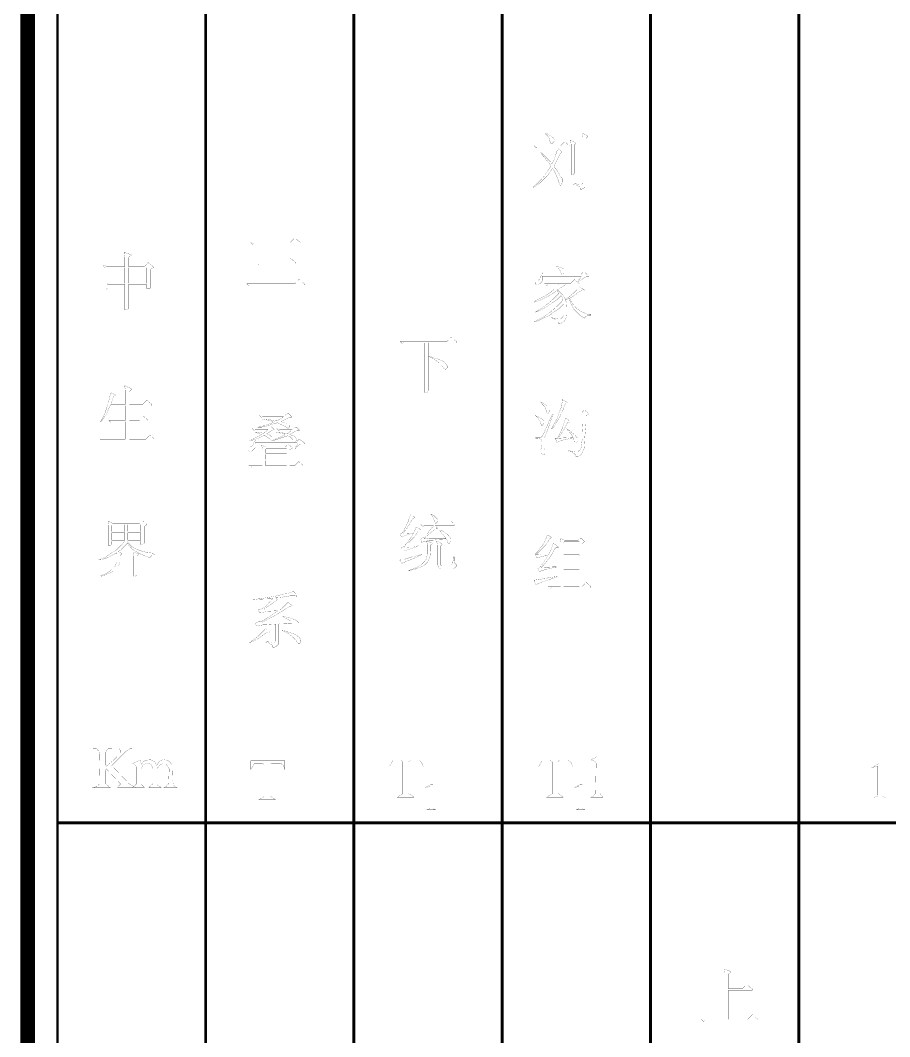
# Model space of a CAD drawing. Extents: x 94 to 452, y -72 to 1042.
# Drawn here: x 93.7 to 152.4, y 834.1 to 902.6 of the extents above; entities that cross this region are included whole.
import ezdxf

# ---------------------------------------------------------------- set-up
doc = ezdxf.new("R2010")
doc.units = 0
doc.header["$MEASUREMENT"] = 0
doc.layers.add('TREE_LAYER', color=7, linetype='Continuous')

msp = doc.modelspace()

# ---------------------------------------------------------------- linework, layer by layer
at = {"layer": 'TREE_LAYER'}
for points, const_width, elevation in [([(94.22612, 93.001716), (94.22612, 848.485862), (94.22612, 908.832322), (94.22612, 995.005583), (94.22612, 1005.005583), (94.22612, 1017.005583), (126.22612, 1017.005583), (146.22612, 1017.005583), (186.22612, 1017.005583), (191.22612, 1017.005583), (206.22612, 1017.005583), (211.22612, 1017.005583), (221.22612, 1017.005583), (399.22612, 1017.005583), (409.22612, 1017.005583), (451.22612, 1017.005583), (451.22612, 995.005583), (451.22612, 11.113007)], 1, 2891.008799), ([(96.22612, 908.832322), (96.22612, 848.485862), (96.22612, 848.485862), (96.22612, 93.001716)], 0.15, 2875.008799), ([(106.22612, 908.832322), (106.22612, 848.485862)], 0.2, 60.34646), ([(116.22612, 908.832322), (116.22612, 848.485862)], 0.2, 60.34646), ([(126.22612, 908.832322), (126.22612, 848.485862)], 0.2, 60.34646), ([(136.22612, 908.832322), (136.22612, 848.485862)], 0.2, 60.34646), ([(146.22612, 908.832322), (146.22612, 848.485862)], 0.2, 60.34646), ([(146.22612, 908.832322), (146.22612, 848.485862)], 0.2, 60.34646), ([(129.214292, 894.976931), (129.120174, 894.976931), (129.292724, 894.804382), (129.418214, 894.60046), (129.449586, 894.427911), (129.496645, 894.302421), (129.543704, 894.271048), (129.575076, 894.271048), (129.669194, 894.365166), (129.747625, 894.47497), (129.747625, 894.569087), (129.653508, 894.694578), (129.496645, 894.804382), (129.214292, 894.976931), (129.214292, 894.976931)], 0.01, 119), ([(130.845665, 894.522029), (130.829978, 894.522029), (130.829978, 894.490656), (130.877037, 894.239676), (130.877037, 892.169087), (130.955469, 892.169087), (131.0339, 892.216146), (131.080959, 892.263205), (131.080959, 894.176931), (131.206449, 894.302421), (131.206449, 894.34948), (131.002527, 894.427911), (130.845665, 894.522029), (130.845665, 894.522029)], 0.01, 119), ([(131.629978, 894.976931), (131.629978, 894.976931), (131.629978, 894.945558), (131.677037, 894.694578), (131.677037, 891.635754), (131.58292, 891.541636), (131.410371, 891.541636), (131.190763, 891.573009), (130.955469, 891.588695), (130.955469, 891.541636), (131.206449, 891.510264), (131.426057, 891.384774), (131.504488, 891.290656), (131.504488, 891.212225), (131.598606, 891.212225), (131.70841, 891.259284), (131.880959, 891.416146), (131.880959, 894.647519), (132.006449, 894.773009), (132.006449, 894.804382), (131.802527, 894.898499), (131.629978, 894.976931), (131.629978, 894.976931)], 0.01, 119), ([(129.967233, 893.973009), (129.951547, 893.973009), (129.951547, 893.878891), (129.700567, 893.141636), (129.590763, 892.922029), (129.465273, 893.078891), (128.900567, 893.643597), (128.822135, 893.67497), (128.994684, 893.439676), (129.104488, 893.314185), (129.402527, 892.937715), (129.512331, 892.780852), (129.449586, 892.671048), (129.120174, 892.169087), (128.947625, 891.965166), (128.445665, 891.447519), (128.320174, 891.384774), (128.320174, 891.337715), (128.524096, 891.463205), (128.822135, 891.667127), (129.261351, 892.106342), (129.622135, 892.608303), (129.747625, 892.435754), (129.763312, 892.388695), (129.998606, 891.839676), (130.124096, 891.478891), (130.124096, 891.463205), (130.171155, 891.463205), (130.296645, 891.714185), (130.296645, 891.918107), (130.155469, 892.090656), (129.998606, 892.373009), (129.716253, 892.74948), (130.171155, 893.67497), (130.171155, 893.690656), (130.296645, 893.722029), (129.967233, 893.973009), (129.967233, 893.973009)], 0.01, 119), ([(130.469194, 894.396538), (130.422135, 894.396538), (130.171155, 894.145558), (128.367233, 894.145558), (128.492724, 894.020068), (128.539782, 894.020068), (128.571155, 894.05144), (130.751547, 894.05144), (130.751547, 894.145558), (130.469194, 894.396538), (130.469194, 894.396538)], 0.01, 119), ([(112.26625, 887.916267), (112.234877, 887.916267), (111.936838, 887.633914), (109.254485, 887.633914), (109.379975, 887.508423), (109.427034, 887.508423), (109.474093, 887.539796), (112.611348, 887.539796), (112.611348, 887.633914), (112.438799, 887.759404), (112.26625, 887.916267), (112.26625, 887.916267)], 0.01, 118), ([(100.743364, 886.966408), (100.727678, 886.966408), (100.727678, 886.887977), (100.774737, 886.636997), (100.774737, 886.009546), (100.774737, 885.993859), (99.551207, 885.993859), (99.362972, 886.087977), (99.347286, 886.087977), (99.347286, 886.072291), (99.394345, 885.884055), (99.394345, 884.456604), (99.488462, 884.456604), (99.551207, 884.487977), (99.598266, 884.535036), (99.598266, 884.786016), (99.613953, 884.786016), (100.774737, 884.786016), (100.774737, 884.786016), (100.774737, 883.076212), (100.821796, 883.076212), (100.962972, 883.123271), (101.025717, 883.154644), (101.025717, 884.786016), (101.025717, 884.786016), (102.23356, 884.786016), (102.23356, 884.786016), (102.23356, 884.535036), (102.484541, 884.535036), (102.484541, 885.789938), (102.688462, 885.915428), (102.704149, 885.915428), (102.704149, 885.962487), (102.547286, 886.103663), (102.374737, 886.24484), (102.327678, 886.24484), (102.10807, 885.993859), (101.025717, 885.993859), (101.025717, 886.009546), (101.025717, 886.62131), (101.18258, 886.746801), (101.198266, 886.746801), (101.198266, 886.793859), (100.947286, 886.872291), (100.9316, 886.872291), (100.743364, 886.966408), (100.743364, 886.966408)], 0.01, 117), ([(111.983897, 886.535874), (111.936838, 886.535874), (111.685857, 886.284894), (109.630955, 886.284894), (109.756446, 886.159404), (109.803504, 886.159404), (109.850563, 886.206463), (112.26625, 886.206463), (112.26625, 886.284894), (111.983897, 886.535874), (111.983897, 886.535874)], 0.01, 118), ([(99.645325, 885.915428), (99.645325, 885.915428), (100.774737, 885.915428), (100.774737, 885.915428), (100.774737, 884.880134), (100.774737, 884.864448), (99.613953, 884.864448), (99.598266, 884.880134), (99.598266, 885.868369), (99.645325, 885.915428), (99.645325, 885.915428)], 0.01, 117), ([(101.025717, 885.915428), (101.025717, 885.915428), (102.23356, 885.915428), (102.23356, 885.915428), (102.23356, 884.880134), (102.23356, 884.864448), (101.025717, 884.864448), (101.025717, 884.880134), (101.025717, 885.915428), (101.025717, 885.915428)], 0.01, 117), ([(131.755469, 885.647519), (131.70841, 885.647519), (131.551547, 885.47497), (131.535861, 885.427911), (128.931939, 885.427911), (128.931939, 885.459284), (128.916253, 885.60046), (128.869194, 885.60046), (128.869194, 885.427911), (128.790763, 885.176931), (128.618214, 885.05144), (128.492724, 884.92595), (128.492724, 884.80046), (128.539782, 884.769087), (128.618214, 884.769087), (128.728018, 884.80046), (128.88488, 884.941636), (128.947625, 885.05144), (128.947625, 885.302421), (128.947625, 885.333793), (128.947625, 885.34948), (131.535861, 885.34948), (131.551547, 885.302421), (131.378998, 885.067127), (131.331939, 884.973009), (131.331939, 884.973009), (131.378998, 884.973009), (131.551547, 885.098499), (131.880959, 885.302421), (132.08488, 885.302421), (132.08488, 885.34948), (131.755469, 885.647519), (131.755469, 885.647519)], 0.01, 119), ([(129.888802, 886.023989), (129.873116, 886.023989), (130.014292, 885.882813), (130.171155, 885.678891), (130.202527, 885.522029), (130.249586, 885.47497), (130.328018, 885.47497), (130.422135, 885.60046), (130.422135, 885.773009), (130.280959, 885.898499), (130.045665, 885.976931), (129.98292, 885.992617), (129.888802, 886.023989), (129.888802, 886.023989)], 0.01, 119), ([(112.564289, 885.12411), (112.51723, 885.12411), (112.234877, 884.826071), (109.003504, 884.826071), (109.128995, 884.70058), (109.176053, 884.70058), (109.223112, 884.747639), (112.893701, 884.747639), (112.893701, 884.826071), (112.736838, 884.951561), (112.564289, 885.12411), (112.564289, 885.12411)], 0.01, 118), ([(131.128018, 885.098499), (131.080959, 885.098499), (130.829978, 884.847519), (129.073116, 884.847519), (129.198606, 884.722029), (129.245665, 884.722029), (129.292724, 884.769087), (130.029978, 884.769087), (130.029978, 884.753401), (129.763312, 884.486734), (129.480959, 884.25144), (129.120174, 884.016146), (128.367233, 883.639676), (128.367233, 883.592617), (128.75939, 883.718107), (129.324096, 884.00046), (129.700567, 884.220068), (129.920174, 884.392617), (129.998606, 884.25144), (130.045665, 884.173009), (129.68488, 883.812225), (129.324096, 883.498499), (128.445665, 882.918107), (128.712331, 883.012225), (129.026057, 883.169087), (129.904488, 883.74948), (130.202527, 884.047519), (130.218214, 884.016146), (130.328018, 883.765166), (130.249586, 883.639676), (129.920174, 883.310264), (129.480959, 882.918107), (128.994684, 882.588695), (128.367233, 882.259284), (128.586841, 882.306342), (129.496645, 882.745558), (129.590763, 882.839676), (130.077037, 883.169087), (130.375076, 883.467127), (130.375076, 883.45144), (130.375076, 882.714185), (130.296645, 882.588695), (130.171155, 882.463205), (129.98292, 882.463205), (129.841743, 882.494578), (129.763312, 882.510264), (129.55939, 882.541636), (129.543704, 882.541636), (129.543704, 882.510264), (129.747625, 882.463205), (129.873116, 882.384774), (129.998606, 882.259284), (130.045665, 882.133793), (130.124096, 882.133793), (130.406449, 882.290656), (130.547625, 882.573009), (130.563312, 882.682813), (130.578998, 882.776931), (130.578998, 883.169087), (130.547625, 883.592617), (130.500567, 883.733793), (130.735861, 883.843597), (130.751547, 883.827911), (130.829978, 883.561244), (131.049586, 883.137715), (131.520174, 882.667127), (131.755469, 882.510264), (131.880959, 882.635754), (132.053508, 882.714185), (132.210371, 882.714185), (132.210371, 882.761244), (132.08488, 882.761244), (132.053508, 882.761244), (131.70841, 882.886734), (131.457429, 883.012225), (131.206449, 883.216146), (130.971155, 883.482813), (130.78292, 883.859284), (130.798606, 883.87497), (130.861351, 883.890656), (131.15939, 884.094578), (131.426057, 884.298499), (131.629978, 884.392617), (131.755469, 884.392617), (131.755469, 884.423989), (131.70841, 884.423989), (131.551547, 884.596538), (131.426057, 884.643597), (131.426057, 884.596538), (130.986841, 884.157323), (130.704488, 883.922029), (130.578998, 883.843597), (130.48488, 883.765166), (130.48488, 883.780852), (130.453508, 883.859284), (130.343704, 884.047519), (129.951547, 884.423989), (130.218214, 884.596538), (130.500567, 884.769087), (131.426057, 884.769087), (131.426057, 884.847519), (131.128018, 885.098499), (131.128018, 885.098499)], 0.01, 119), ([(122.818063, 881.235569), (122.771005, 881.235569), (122.488652, 880.93753), (119.351397, 880.93753), (119.476887, 880.812039), (119.50826, 880.812039), (119.555318, 880.859098), (120.967083, 880.859098), (120.982769, 880.843412), (120.982769, 877.502236), (121.061201, 877.470863), (121.10826, 877.470863), (121.186691, 877.502236), (121.23375, 877.627726), (121.23375, 880.843412), (121.23375, 880.859098), (123.147475, 880.859098), (123.147475, 880.93753), (122.990612, 881.06302), (122.818063, 881.235569), (122.818063, 881.235569)], 0.01, 118), ([(121.296495, 879.933608), (121.265122, 879.933608), (121.688652, 879.729686), (121.986691, 879.478706), (122.127867, 879.33753), (122.363161, 879.055177), (122.441593, 879.055177), (122.457279, 879.070863), (122.520024, 879.180667), (122.520024, 879.306157), (122.441593, 879.431647), (122.190612, 879.635569), (122.127867, 879.666941), (121.876887, 879.761059), (121.751397, 879.792432), (121.48473, 879.886549), (121.437671, 879.902236), (121.296495, 879.933608), (121.296495, 879.933608)], 0.01, 118), ([(100.774737, 877.966408), (100.774737, 877.966408), (100.774737, 877.887977), (100.821796, 877.636997), (100.821796, 876.711506), (100.806109, 876.711506), (99.83356, 876.711506), (99.83356, 876.711506), (99.83356, 876.727193), (99.927678, 876.978173), (99.943364, 877.009546), (100.021796, 877.24484), (100.147286, 877.338957), (99.817874, 877.49582), (99.755129, 877.166408), (99.645325, 876.789938), (99.645325, 876.742879), (99.441404, 876.115428), (99.143364, 875.535036), (99.237482, 875.629153), (99.566894, 876.115428), (99.598266, 876.193859), (99.802188, 876.648761), (99.817874, 876.617389), (100.806109, 876.617389), (100.821796, 876.617389), (100.821796, 875.629153), (100.806109, 875.613467), (99.692384, 875.613467), (99.817874, 875.487977), (99.849247, 875.487977), (99.896306, 875.535036), (100.806109, 875.535036), (100.821796, 875.535036), (100.821796, 874.374252), (100.806109, 874.358565), (99.096306, 874.358565), (99.221796, 874.233075), (99.268855, 874.233075), (99.315913, 874.280134), (102.78258, 874.280134), (102.78258, 874.358565), (102.500227, 874.609546), (102.453168, 874.609546), (102.202188, 874.358565), (101.072776, 874.358565), (101.072776, 874.374252), (101.072776, 875.535036), (101.072776, 875.535036), (102.359051, 875.535036), (102.359051, 875.613467), (102.076698, 875.864448), (102.029639, 875.864448), (101.778658, 875.613467), (101.072776, 875.613467), (101.072776, 875.629153), (101.072776, 876.617389), (101.072776, 876.617389), (102.578658, 876.617389), (102.578658, 876.711506), (102.280619, 876.962487), (102.23356, 876.962487), (101.98258, 876.711506), (101.072776, 876.711506), (101.072776, 876.711506), (101.072776, 877.542879), (101.229639, 877.715428), (101.229639, 877.746801), (101.025717, 877.840918), (100.774737, 877.966408), (100.774737, 877.966408)], 0.01, 117), ([(128.916253, 876.804382), (128.822135, 876.804382), (129.041743, 876.60046), (129.167233, 876.396538), (129.214292, 876.208303), (129.292724, 876.098499), (129.324096, 876.098499), (129.418214, 876.223989), (129.449586, 876.333793), (129.449586, 876.427911), (129.277037, 876.60046), (128.916253, 876.804382), (128.916253, 876.804382)], 0.01, 119), ([(130.296645, 877.023989), (130.296645, 877.023989), (130.296645, 876.961244), (130.171155, 876.34948), (130.077037, 876.192617), (129.920174, 875.722029), (129.606449, 875.157323), (129.575076, 875.094578), (129.575076, 875.047519), (129.669194, 875.141636), (129.873116, 875.455362), (130.124096, 875.878891), (130.202527, 876.05144), (131.661351, 876.05144), (131.677037, 876.05144), (131.677037, 875.455362), (131.629978, 874.733793), (131.629978, 874.373009), (131.551547, 873.792617), (131.457429, 873.635754), (131.331939, 873.510264), (131.15939, 873.510264), (130.986841, 873.541636), (130.939782, 873.541636), (130.704488, 873.588695), (130.704488, 873.541636), (130.924096, 873.510264), (131.049586, 873.416146), (131.175076, 873.290656), (131.206449, 873.165166), (131.300567, 873.165166), (131.58292, 873.337715), (131.70841, 873.620068), (131.755469, 873.745558), (131.802527, 874.529872), (131.880959, 875.439676), (131.880959, 875.92595), (132.037822, 876.05144), (132.053508, 876.05144), (132.053508, 876.098499), (131.802527, 876.302421), (131.755469, 876.302421), (131.58292, 876.145558), (130.249586, 876.145558), (130.249586, 876.161244), (130.328018, 876.333793), (130.422135, 876.60046), (130.500567, 876.757323), (130.500567, 876.773009), (130.626057, 876.773009), (130.626057, 876.820068), (130.296645, 877.023989), (130.296645, 877.023989)], 0.01, 119), ([(111.811348, 876.088816), (111.764289, 876.088816), (111.59174, 875.963325), (109.850563, 875.963325), (109.976053, 875.837835), (110.007426, 875.837835), (110.054485, 875.884894), (111.46625, 875.884894), (111.46625, 875.869208), (111.387818, 875.790776), (111.027034, 875.586855), (110.870171, 875.602541), (110.289779, 875.712345), (110.054485, 875.712345), (110.446642, 875.633914), (110.478014, 875.633914), (110.744681, 875.539796), (110.870171, 875.539796), (110.885857, 875.539796), (110.728995, 875.461365), (110.274093, 875.288816), (110.258406, 875.288816), (109.756446, 875.163325), (109.99174, 875.163325), (110.227034, 875.210384), (110.66625, 875.335874), (111.058406, 875.461365), (111.685857, 875.163325), (111.764289, 875.084894), (111.764289, 875.084894), (111.011348, 875.084894), (111.136838, 874.959404), (111.183897, 874.959404), (111.230955, 875.006463), (112.046642, 875.006463), (112.062328, 874.990776), (111.921151, 874.865286), (111.732916, 874.708423), (111.576053, 874.755482), (111.46625, 874.771169), (111.16821, 874.833914), (110.979975, 874.833914), (111.513308, 874.708423), (111.59174, 874.661365), (111.183897, 874.457443), (110.634877, 874.253522), (110.776053, 874.253522), (111.764289, 874.582933), (111.936838, 874.504502), (112.219191, 874.206463), (112.219191, 874.206463), (109.583897, 874.206463), (109.56821, 874.237835), (109.552524, 874.316267), (109.552524, 874.347639), (109.56821, 874.347639), (109.662328, 874.379012), (109.944681, 874.488816), (110.179975, 874.629992), (110.556446, 874.379012), (110.634877, 874.331953), (110.681936, 874.379012), (110.681936, 874.504502), (110.556446, 874.629992), (110.321151, 874.708423), (110.321151, 874.708423), (110.697622, 874.943718), (110.854485, 875.006463), (110.634877, 875.210384), (110.509387, 875.084894), (109.348602, 875.084894), (109.474093, 874.959404), (109.505465, 874.959404), (109.552524, 875.006463), (110.415269, 875.006463), (110.430955, 874.990776), (110.132916, 874.755482), (109.630955, 874.833914), (109.552524, 874.833914), (109.630955, 874.786855), (109.99174, 874.677051), (110.007426, 874.661365), (109.176053, 874.253522), (109.270171, 874.253522), (109.505465, 874.331953), (109.505465, 874.331953), (109.505465, 874.206463), (109.427034, 873.955482), (109.254485, 873.829992), (109.128995, 873.704502), (109.128995, 873.579012), (109.176053, 873.531953), (109.270171, 873.531953), (109.379975, 873.579012), (109.521151, 873.720188), (109.599583, 873.829992), (109.599583, 874.065286), (109.583897, 874.112345), (109.583897, 874.128031), (112.39174, 874.128031), (112.438799, 874.080973), (112.26625, 873.751561), (112.313308, 873.751561), (112.407426, 873.877051), (112.64272, 874.033914), (112.893701, 874.033914), (112.893701, 874.080973), (112.799583, 874.17509), (112.564289, 874.331953), (112.51723, 874.331953), (112.39174, 874.206463), (112.313308, 874.206463), (112.313308, 874.222149), (112.360367, 874.379012), (112.281936, 874.488816), (112.156446, 874.582933), (111.905465, 874.661365), (111.905465, 874.677051), (111.96821, 874.708423), (112.39174, 874.959404), (112.564289, 874.959404), (112.360367, 875.163325), (112.313308, 875.163325), (112.187818, 875.084894), (111.827034, 875.084894), (111.811348, 875.10058), (111.858406, 875.163325), (111.858406, 875.288816), (111.732916, 875.414306), (111.356446, 875.508423), (111.309387, 875.539796), (111.889779, 875.837835), (112.015269, 875.837835), (112.015269, 875.884894), (111.811348, 876.088816), (111.811348, 876.088816)], 0.01, 118), ([(128.50841, 875.92595), (128.445665, 875.92595), (128.492724, 875.92595), (128.618214, 875.80046), (128.775076, 875.565166), (128.869194, 875.298499), (128.947625, 875.298499), (128.994684, 875.345558), (129.041743, 875.455362), (129.041743, 875.54948), (128.963312, 875.67497), (128.790763, 875.80046), (128.50841, 875.92595), (128.50841, 875.92595)], 0.01, 119), ([(129.669194, 876.05144), (129.622135, 876.05144), (129.606449, 876.020068), (129.418214, 875.643597), (129.245665, 875.220068), (129.167233, 875.063205), (128.994684, 874.671048), (128.916253, 874.545558), (128.822135, 874.467127), (128.492724, 874.467127), (128.492724, 874.420068), (128.618214, 874.420068), (128.790763, 874.388695), (128.869194, 874.294578), (128.916253, 874.184774), (128.916253, 873.996538), (128.869194, 873.776931), (128.869194, 873.745558), (128.822135, 873.635754), (128.822135, 873.463205), (128.869194, 873.384774), (128.994684, 873.290656), (129.073116, 873.290656), (129.120174, 873.416146), (129.120174, 873.604382), (129.073116, 873.745558), (129.073116, 874.467127), (129.120174, 874.545558), (129.324096, 875.063205), (129.496645, 875.612225), (129.622135, 875.910264), (129.669194, 876.05144), (129.669194, 876.05144)], 0.01, 119), ([(130.500567, 875.769087), (130.500567, 875.753401), (130.249586, 875.016146), (129.967233, 874.435754), (129.951547, 874.420068), (129.794684, 874.420068), (129.904488, 874.169087), (129.920174, 874.137715), (130.202527, 874.263205), (130.735861, 874.388695), (130.78292, 874.388695), (131.0339, 874.420068), (131.049586, 874.404382), (131.080959, 874.216146), (131.175076, 874.137715), (131.206449, 874.137715), (131.300567, 874.216146), (131.300567, 874.420068), (131.28488, 874.435754), (131.143704, 874.623989), (131.018214, 874.733793), (130.673116, 875.016146), (130.594684, 875.047519), (130.578998, 875.047519), (130.798606, 874.796538), (131.018214, 874.467127), (130.939782, 874.467127), (130.265273, 874.435754), (130.155469, 874.420068), (130.045665, 874.420068), (130.045665, 874.435754), (130.077037, 874.545558), (130.202527, 874.718107), (130.406449, 875.031833), (130.626057, 875.455362), (130.641743, 875.471048), (130.798606, 875.518107), (130.798606, 875.54948), (130.767233, 875.580852), (130.594684, 875.722029), (130.500567, 875.769087), (130.500567, 875.769087)], 0.01, 119), ([(111.811348, 874.002541), (111.764289, 874.002541), (111.607426, 873.829992), (110.258406, 873.829992), (110.007426, 873.955482), (110.054485, 873.673129), (110.054485, 872.57509), (110.054485, 872.57509), (109.128995, 872.57509), (109.254485, 872.4496), (109.301544, 872.4496), (109.348602, 872.496659), (112.815269, 872.496659), (112.815269, 872.57509), (112.532916, 872.826071), (112.485857, 872.826071), (112.234877, 872.57509), (111.905465, 872.57509), (111.889779, 872.57509), (111.889779, 873.626071), (112.046642, 873.735874), (112.062328, 873.751561), (112.062328, 873.782933), (111.811348, 874.002541), (111.811348, 874.002541)], 0.01, 118), ([(110.336838, 873.735874), (110.352524, 873.751561), (111.685857, 873.751561), (111.685857, 873.735874), (111.685857, 873.422149), (111.685857, 873.406463), (110.274093, 873.406463), (110.258406, 873.422149), (110.258406, 873.657443), (110.336838, 873.735874), (110.336838, 873.735874)], 0.01, 118), ([(110.258406, 873.328031), (110.274093, 873.328031), (111.685857, 873.328031), (111.685857, 873.328031), (111.685857, 872.99862), (111.685857, 872.99862), (110.274093, 872.99862), (110.258406, 872.99862), (110.258406, 873.328031), (110.258406, 873.328031)], 0.01, 118), ([(110.258406, 872.904502), (110.274093, 872.904502), (111.685857, 872.904502), (111.685857, 872.904502), (111.685857, 872.57509), (111.685857, 872.57509), (110.274093, 872.57509), (110.258406, 872.57509), (110.258406, 872.904502), (110.258406, 872.904502)], 0.01, 118), ([(120.057279, 869.314), (119.88473, 868.812039), (119.806299, 868.655177), (119.602377, 868.184588), (119.461201, 868.012039), (119.351397, 867.980667), (119.429828, 867.761059), (120.182769, 868.012039), (119.696495, 867.980667), (119.618063, 867.980667), (119.555318, 867.980667), (119.555318, 867.980667), (119.602377, 868.106157), (119.806299, 868.341451), (120.182769, 868.984588), (120.30826, 869.06302), (120.30826, 869.110079), (120.182769, 869.18851), (120.057279, 869.314), (120.057279, 869.314)], 0.01, 118), ([(121.406299, 869.314), (121.390612, 869.314), (121.48473, 869.219883), (121.594534, 869.047334), (121.61022, 869.000275), (121.641593, 868.859098), (121.735711, 868.686549), (121.767083, 868.686549), (121.892573, 868.812039), (121.892573, 868.890471), (121.892573, 868.906157), (121.814142, 869.015961), (121.641593, 869.18851), (121.406299, 869.314), (121.406299, 869.314)], 0.01, 118), ([(99.645325, 868.840918), (99.645325, 868.840918), (99.645325, 868.809546), (99.692384, 868.558565), (99.692384, 867.162487), (99.786502, 867.162487), (99.849247, 867.193859), (99.896306, 867.240918), (99.896306, 867.44484), (99.896306, 867.460526), (100.727678, 867.460526), (100.727678, 867.44484), (100.570815, 867.240918), (100.178658, 866.864448), (99.394345, 866.362487), (98.970815, 866.205624), (99.03356, 866.205624), (99.237482, 866.236997), (99.598266, 866.362487), (100.162972, 866.660526), (100.194345, 866.691899), (100.210031, 866.676212), (100.225717, 866.550722), (100.225717, 866.064448), (100.100227, 865.735036), (99.927678, 865.562487), (99.566894, 865.327193), (99.394345, 865.233075), (99.143364, 865.154644), (99.143364, 865.107585), (99.190423, 865.107585), (99.441404, 865.201702), (99.645325, 865.280134), (100.021796, 865.452683), (100.351207, 865.782095), (100.445325, 866.064448), (100.445325, 866.487977), (100.570815, 866.613467), (100.570815, 866.660526), (100.319835, 866.77033), (100.523756, 866.911506), (100.947286, 867.335036), (101.104149, 867.131114), (101.276698, 866.942879), (101.715913, 866.660526), (102.10807, 866.487977), (102.123756, 866.487977), (102.453168, 866.362487), (102.65709, 866.582095), (102.829639, 866.613467), (102.829639, 866.660526), (102.704149, 866.660526), (102.327678, 866.707585), (102.264933, 866.707585), (102.045325, 866.77033), (101.98258, 866.786016), (101.606109, 866.911506), (101.276698, 867.084055), (101.025717, 867.335036), (100.947286, 867.44484), (100.947286, 867.460526), (101.85709, 867.460526), (101.85709, 867.44484), (101.85709, 867.240918), (101.904149, 867.240918), (102.013953, 867.287977), (102.076698, 867.335036), (102.076698, 868.464448), (102.23356, 868.574252), (102.23356, 868.589938), (102.23356, 868.62131), (101.998266, 868.840918), (101.951207, 868.840918), (101.778658, 868.668369), (99.974737, 868.668369), (99.645325, 868.840918), (99.645325, 868.840918)], 0.01, 117), ([(99.927678, 868.574252), (99.943364, 868.589938), (100.774737, 868.589938), (100.774737, 868.574252), (100.774737, 868.135036), (100.774737, 868.11935), (99.896306, 868.11935), (99.896306, 868.135036), (99.896306, 868.542879), (99.927678, 868.574252), (99.927678, 868.574252)], 0.01, 117), ([(100.978658, 868.574252), (100.994345, 868.589938), (101.85709, 868.589938), (101.85709, 868.574252), (101.85709, 868.135036), (101.85709, 868.11935), (100.994345, 868.11935), (100.978658, 868.135036), (100.978658, 868.574252), (100.978658, 868.574252)], 0.01, 117), ([(120.43375, 868.435569), (120.43375, 868.435569), (120.402377, 868.372824), (120.182769, 867.886549), (120.01022, 867.635569), (119.75924, 867.306157), (119.602377, 867.133608), (119.602377, 867.102236), (119.712181, 867.180667), (120.276887, 867.729686), (120.55924, 868.13753), (120.653358, 868.231647), (120.731789, 868.26302), (120.527867, 868.38851), (120.43375, 868.435569), (120.43375, 868.435569)], 0.01, 118), ([(122.739632, 868.859098), (122.692573, 868.859098), (122.441593, 868.608118), (120.731789, 868.608118), (120.857279, 868.482628), (120.888652, 868.482628), (120.935711, 868.514), (121.594534, 868.514), (121.594534, 868.514), (121.139632, 867.933608), (120.967083, 867.761059), (120.731789, 867.635569), (120.81022, 867.384588), (120.904338, 867.431647), (121.218063, 867.510079), (121.265122, 867.510079), (121.280809, 867.525765), (121.421985, 867.525765), (121.437671, 867.541451), (121.48473, 867.541451), (121.48473, 867.541451), (121.531789, 867.541451), (121.531789, 867.541451), (121.641593, 867.557137), (121.641593, 867.557137), (121.688652, 867.557137), (121.688652, 867.557137), (121.798456, 867.572824), (121.845514, 867.572824), (121.90826, 867.572824), (122.018063, 867.58851), (122.065122, 867.58851), (122.065122, 867.604196), (122.425907, 867.635569), (122.441593, 867.619883), (122.535711, 867.46302), (122.567083, 867.353216), (122.614142, 867.306157), (122.645514, 867.306157), (122.771005, 867.46302), (122.771005, 867.635569), (122.692573, 867.761059), (122.551397, 867.917922), (122.363161, 868.059098), (122.15924, 868.184588), (122.096495, 868.200275), (122.002377, 868.231647), (121.986691, 868.231647), (122.143554, 868.027726), (122.363161, 867.761059), (122.41022, 867.682628), (122.394534, 867.682628), (121.312181, 867.682628), (121.312181, 867.682628), (121.23375, 867.666941), (121.014142, 867.635569), (120.982769, 867.635569), (120.982769, 867.651255), (120.982769, 867.682628), (121.327867, 867.980667), (121.672965, 868.26302), (121.767083, 868.357137), (121.861201, 868.357137), (121.688652, 868.514), (121.704338, 868.514), (123.021985, 868.514), (123.021985, 868.608118), (122.739632, 868.859098), (122.739632, 868.859098)], 0.01, 118), ([(99.896306, 868.040918), (99.896306, 868.040918), (100.774737, 868.040918), (100.774737, 868.040918), (100.774737, 867.538957), (100.774737, 867.538957), (99.896306, 867.538957), (99.896306, 867.538957), (99.896306, 868.040918), (99.896306, 868.040918)], 0.01, 117), ([(100.978658, 868.040918), (100.994345, 868.040918), (101.85709, 868.040918), (101.85709, 868.040918), (101.85709, 867.538957), (101.85709, 867.538957), (100.994345, 867.538957), (100.978658, 867.538957), (100.978658, 868.040918), (100.978658, 868.040918)], 0.01, 117), ([(129.292724, 867.898499), (129.292724, 867.898499), (129.261351, 867.835754), (129.041743, 867.34948), (128.869194, 867.098499), (128.618214, 866.769087), (128.445665, 866.596538), (128.445665, 866.54948), (128.461351, 866.565166), (128.477037, 866.54948), (128.539782, 866.392617), (128.618214, 866.345558), (128.790763, 866.423989), (128.978998, 866.455362), (129.041743, 866.471048), (129.073116, 866.471048), (129.104488, 866.486734), (129.135861, 866.486734), (129.18292, 866.486734), (129.214292, 866.486734), (129.245665, 866.502421), (129.277037, 866.502421), (129.30841, 866.518107), (129.324096, 866.502421), (128.916253, 865.890656), (128.712331, 865.655362), (128.618214, 865.639676), (128.696645, 865.420068), (129.120174, 865.561244), (129.716253, 865.702421), (129.731939, 865.702421), (129.778998, 865.718107), (129.873116, 865.718107), (129.873116, 865.765166), (129.810371, 865.765166), (129.810371, 865.74948), (129.68488, 865.74948), (129.68488, 865.74948), (129.622135, 865.74948), (129.622135, 865.733793), (129.496645, 865.733793), (129.496645, 865.733793), (129.4339, 865.733793), (129.418214, 865.718107), (129.371155, 865.718107), (129.355469, 865.718107), (129.245665, 865.718107), (129.229978, 865.702421), (128.853508, 865.686734), (128.853508, 865.671048), (128.837822, 865.686734), (129.057429, 865.906342), (129.371155, 866.298499), (129.622135, 866.67497), (129.747625, 866.92595), (129.873116, 867.05144), (129.998606, 867.05144), (129.998606, 867.098499), (129.794684, 867.271048), (129.669194, 867.302421), (129.543704, 866.92595), (129.339782, 866.533793), (129.324096, 866.54948), (128.790763, 866.54948), (128.790763, 866.565166), (128.539782, 866.580852), (128.50841, 866.596538), (128.571155, 866.627911), (129.135861, 867.192617), (129.418214, 867.60046), (129.496645, 867.694578), (129.575076, 867.72595), (129.386841, 867.85144), (129.292724, 867.898499), (129.292724, 867.898499)], 0.01, 119), ([(120.637671, 867.180667), (120.245514, 867.102236), (120.057279, 867.102236), (120.057279, 867.086549), (119.916103, 867.086549), (119.916103, 867.070863), (119.869044, 867.070863), (119.727867, 867.055177), (119.680809, 867.055177), (119.555318, 867.102236), (119.50826, 867.055177), (119.429828, 867.055177), (119.429828, 867.055177), (119.476887, 866.929686), (119.602377, 866.804196), (120.590612, 867.133608), (120.637671, 867.133608), (120.637671, 867.180667), (120.637671, 867.180667)], 0.01, 118), ([(121.155318, 867.478706), (121.139632, 867.478706), (121.139632, 867.447334), (121.186691, 867.243412), (121.186691, 866.631647), (121.10826, 866.286549), (121.10826, 866.255177), (121.014142, 866.129686), (120.794534, 865.910079), (120.55924, 865.753216), (120.30826, 865.627726), (119.931789, 865.502236), (119.931789, 865.470863), (119.978848, 865.470863), (120.465122, 865.627726), (120.574926, 865.674785), (120.794534, 865.753216), (121.061201, 865.925765), (121.186691, 866.051255), (121.265122, 866.208118), (121.35924, 866.459098), (121.374926, 866.66302), (121.374926, 866.678706), (121.374926, 866.725765), (121.374926, 866.725765), (121.390612, 866.819883), (121.390612, 866.882628), (121.390612, 867.227726), (121.516103, 867.306157), (121.516103, 867.306157), (121.516103, 867.353216), (121.155318, 867.478706), (121.155318, 867.478706)], 0.01, 118), ([(121.814142, 867.478706), (121.814142, 867.478706), (121.814142, 867.447334), (121.861201, 867.196353), (121.861201, 865.878706), (121.939632, 865.674785), (122.049436, 865.627726), (122.943554, 865.627726), (122.95924, 865.643412), (123.069044, 865.706157), (123.147475, 865.800275), (123.147475, 865.878706), (123.021985, 866.004196), (122.990612, 866.129686), (122.990612, 866.427726), (122.943554, 866.427726), (122.943554, 866.333608), (122.896495, 866.051255), (122.896495, 866.004196), (122.818063, 865.878706), (122.739632, 865.800275), (122.143554, 865.800275), (122.065122, 865.878706), (122.065122, 867.133608), (122.190612, 867.259098), (122.190612, 867.306157), (121.986691, 867.384588), (121.814142, 867.478706), (121.814142, 867.478706)], 0.01, 118), ([(130.124096, 867.678891), (130.124096, 867.678891), (130.124096, 867.663205), (130.171155, 867.412225), (130.171155, 864.431833), (130.155469, 864.416146), (129.324096, 864.416146), (129.449586, 864.290656), (129.496645, 864.290656), (129.543704, 864.337715), (132.210371, 864.337715), (132.210371, 864.416146), (131.928018, 864.667127), (131.880959, 864.667127), (131.629978, 864.431833), (131.629978, 864.431833), (131.629978, 867.302421), (131.755469, 867.427911), (131.755469, 867.47497), (131.551547, 867.678891), (131.504488, 867.678891), (131.331939, 867.522029), (130.453508, 867.522029), (130.124096, 867.678891), (130.124096, 867.678891)], 0.01, 119), ([(130.406449, 867.427911), (130.422135, 867.427911), (131.410371, 867.427911), (131.426057, 867.427911), (131.426057, 866.596538), (131.410371, 866.596538), (130.375076, 866.596538), (130.375076, 866.596538), (130.375076, 867.396538), (130.406449, 867.427911), (130.406449, 867.427911)], 0.01, 119), ([(101.323756, 866.738957), (101.323756, 866.738957), (101.323756, 866.723271), (101.355129, 866.503663), (101.355129, 865.107585), (101.449247, 865.107585), (101.527678, 865.154644), (101.574737, 865.201702), (101.574737, 866.487977), (101.684541, 866.566408), (101.700227, 866.613467), (101.323756, 866.738957), (101.323756, 866.738957)], 0.01, 117), ([(120.763161, 866.600275), (120.276887, 866.427726), (120.167083, 866.427726), (119.649436, 866.255177), (119.461201, 866.255177), (119.304338, 866.223804), (119.382769, 866.129686), (119.429828, 865.98851), (119.429828, 865.972824), (119.712181, 866.098314), (119.931789, 866.176745), (120.716103, 866.521843), (120.763161, 866.553216), (120.763161, 866.600275), (120.763161, 866.600275)], 0.01, 118), ([(130.375076, 866.502421), (130.375076, 866.518107), (131.410371, 866.518107), (131.426057, 866.502421), (131.426057, 865.639676), (131.410371, 865.639676), (130.375076, 865.639676), (130.375076, 865.639676), (130.375076, 866.502421), (130.375076, 866.502421)], 0.01, 119), ([(129.951547, 865.090656), (129.857429, 865.090656), (129.606449, 865.043597), (129.575076, 865.043597), (129.292724, 864.996538), (129.261351, 864.980852), (128.978998, 864.94948), (128.947625, 864.933793), (128.680959, 864.886734), (128.649586, 864.886734), (128.367233, 864.839676), (128.367233, 864.839676), (128.477037, 864.573009), (128.492724, 864.541636), (129.026057, 864.761244), (129.700567, 864.980852), (129.716253, 864.996538), (129.951547, 865.043597), (129.951547, 865.090656), (129.951547, 865.090656)], 0.01, 119), ([(130.375076, 865.545558), (130.375076, 865.545558), (131.410371, 865.545558), (131.426057, 865.545558), (131.426057, 864.431833), (131.410371, 864.416146), (130.375076, 864.416146), (130.375076, 864.431833), (130.375076, 865.545558), (130.375076, 865.545558)], 0.01, 119), ([(112.140759, 864.088816), (111.779975, 863.963325), (111.748602, 863.963325), (110.91723, 863.759404), (110.870171, 863.759404), (109.881936, 863.586855), (109.803504, 863.586855), (109.803504, 863.586855), (109.725073, 863.571169), (109.505465, 863.539796), (109.474093, 863.539796), (110.101544, 863.571169), (110.101544, 863.571169), (110.24272, 863.571169), (110.24272, 863.571169), (110.383897, 863.571169), (110.383897, 863.586855), (110.525073, 863.586855), (110.525073, 863.586855), (110.603504, 863.586855), (110.744681, 863.618227), (110.760367, 863.618227), (110.336838, 863.147639), (110.023112, 862.912345), (109.756446, 862.833914), (109.881936, 862.661365), (110.274093, 862.708423), (110.462328, 862.755482), (110.540759, 862.755482), (110.540759, 862.755482), (111.058406, 862.786855), (111.058406, 862.786855), (111.089779, 862.786855), (110.838799, 862.582933), (110.556446, 862.410384), (110.430955, 862.331953), (109.960367, 862.0496), (109.928995, 862.033914), (109.897622, 862.033914), (109.881936, 862.033914), (109.803504, 862.033914), (109.599583, 862.002541), (109.552524, 862.002541), (109.552524, 861.986855), (109.630955, 861.782933), (109.678014, 861.751561), (110.085857, 861.829992), (110.164289, 861.829992), (110.179975, 861.829992), (110.493701, 861.845678), (110.493701, 861.861365), (110.572132, 861.861365), (110.572132, 861.861365), (110.650563, 861.861365), (110.650563, 861.861365), (110.901544, 861.877051), (110.901544, 861.877051), (110.932916, 861.877051), (110.932916, 860.747639), (110.854485, 860.653522), (110.681936, 860.653522), (110.66625, 860.669208), (110.446642, 860.684894), (110.446642, 860.684894), (110.227034, 860.70058), (110.227034, 860.653522), (110.478014, 860.622149), (110.681936, 860.496659), (110.760367, 860.402541), (110.760367, 860.32411), (110.854485, 860.32411), (110.979975, 860.371169), (111.136838, 860.528031), (111.136838, 861.892737), (111.152524, 861.892737), (111.230955, 861.892737), (111.230955, 861.908423), (111.309387, 861.908423), (111.309387, 861.908423), (111.387818, 861.908423), (111.403504, 861.908423), (111.481936, 861.908423), (111.481936, 861.92411), (111.560367, 861.92411), (111.560367, 861.92411), (111.638799, 861.92411), (111.654485, 861.92411), (111.732916, 861.92411), (111.732916, 861.939796), (112.109387, 861.955482), (112.360367, 861.704502), (112.438799, 861.704502), (112.51723, 861.782933), (112.51723, 861.955482), (112.360367, 862.128031), (112.078014, 862.253522), (112.062328, 862.253522), (111.827034, 862.331953), (111.71723, 862.347639), (111.685857, 862.363325), (111.623112, 862.363325), (111.419191, 862.410384), (111.387818, 862.410384), (111.732916, 862.222149), (111.779975, 862.206463), (111.983897, 862.080973), (112.062328, 862.002541), (112.046642, 862.002541), (110.023112, 862.002541), (110.023112, 862.002541), (110.885857, 862.457443), (111.544681, 862.8496), (111.858406, 863.053522), (111.874093, 863.053522), (111.952524, 863.084894), (112.062328, 863.131953), (111.811348, 863.335874), (111.764289, 863.335874), (111.419191, 862.990776), (111.230955, 862.833914), (110.101544, 862.833914), (110.101544, 862.833914), (110.305465, 863.006463), (111.058406, 863.492737), (111.058406, 863.508423), (111.058406, 863.539796), (110.948602, 863.633914), (110.948602, 863.633914), (110.948602, 863.6496), (111.199583, 863.665286), (111.921151, 863.790776), (112.234877, 863.790776), (112.39174, 863.759404), (112.360367, 863.884894), (112.140759, 864.088816), (112.140759, 864.088816)], 0.01, 118), ([(110.227034, 861.579012), (110.227034, 861.579012), (110.227034, 861.531953), (109.787818, 861.092737), (109.505465, 860.857443), (109.379975, 860.779012), (109.176053, 860.622149), (109.662328, 860.841757), (109.960367, 861.029992), (110.227034, 861.2496), (110.430955, 861.328031), (110.556446, 861.328031), (110.556446, 861.37509), (110.509387, 861.37509), (110.352524, 861.531953), (110.227034, 861.579012), (110.227034, 861.579012)], 0.01, 118), ([(111.419191, 861.453522), (111.387818, 861.453522), (111.811348, 861.2496), (112.109387, 860.99862), (112.250563, 860.857443), (112.485857, 860.57509), (112.564289, 860.57509), (112.579975, 860.590776), (112.64272, 860.70058), (112.64272, 860.826071), (112.564289, 860.951561), (112.313308, 861.155482), (112.250563, 861.186855), (111.999583, 861.280973), (111.874093, 861.312345), (111.607426, 861.406463), (111.560367, 861.422149), (111.419191, 861.453522), (111.419191, 861.453522)], 0.01, 118), ([(99.879882, 853.50219), (98.62498, 853.50219), (98.62498, 853.470818), (98.875961, 853.470818), (99.095568, 853.219837), (99.04851, 851.086504), (98.844588, 850.913955), (98.62498, 850.866896), (99.801451, 850.866896), (99.723019, 850.913955), (99.472039, 851.133563), (99.472039, 852.011994), (99.503411, 852.106112), (99.519098, 852.121798), (100.491647, 851.10219), (100.272039, 850.866896), (101.511255, 850.866896), (101.072039, 851.10219), (101.009294, 851.180621), (99.895568, 852.341406), (100.89949, 853.345327), (101.103411, 853.470818), (101.260274, 853.470818), (101.260274, 853.50219), (100.35047, 853.50219), (100.507333, 853.3767), (100.507333, 853.219837), (100.021059, 852.717876), (99.519098, 852.294347), (99.472039, 852.372778), (99.472039, 853.25121), (99.644588, 853.470818), (99.879882, 853.470818), (99.879882, 853.50219), (99.879882, 853.50219)], 0.01, 147), ([(101.793608, 852.70219), (101.260274, 852.466896), (101.417137, 852.466896), (101.542627, 852.247288), (101.542627, 851.086504), (101.291647, 850.866896), (102.091647, 850.866896), (101.887725, 851.086504), (101.887725, 852.137484), (101.981843, 852.357092), (102.217137, 852.513955), (102.515176, 852.466896), (102.672039, 852.137484), (102.672039, 851.117876), (102.389686, 850.866896), (103.221059, 850.866896), (103.142627, 850.913955), (102.923019, 851.086504), (102.923019, 852.121798), (103.142627, 852.388465), (103.29949, 852.466896), (103.55047, 852.466896), (103.770078, 852.121798), (103.723019, 851.117876), (103.55047, 850.913955), (103.42498, 850.866896), (104.303411, 850.866896), (104.068117, 850.992386), (104.052431, 851.023759), (104.021059, 851.196308), (104.021059, 851.337484), (104.005372, 851.337484), (103.974, 852.372778), (103.801451, 852.623759), (103.534784, 852.717876), (103.346549, 852.749249), (103.095568, 852.623759), (102.923019, 852.341406), (102.797529, 852.592386), (102.515176, 852.733563), (102.295568, 852.717876), (102.060274, 852.639445), (101.919098, 852.419837), (101.887725, 852.466896), (101.793608, 852.717876), (101.793608, 852.70219)], 0.01, 147), ([(111.565616, 852.667263), (109.275419, 852.667263), (109.275419, 852.086871), (109.5264, 852.5104), (110.059733, 852.5104), (110.185223, 852.416283), (110.185223, 850.251577), (109.981302, 850.141773), (109.808753, 850.031969), (110.938165, 850.031969), (110.828361, 850.1104), (110.561694, 850.298636), (110.561694, 852.416283), (110.687184, 852.5104), (111.283263, 852.5104), (111.455812, 852.369224), (111.565616, 852.086871), (111.565616, 852.667263), (111.565616, 852.667263)], 0.01, 148), ([(120.903875, 852.850366), (118.613679, 852.850366), (118.613679, 852.269974), (118.864659, 852.693503), (119.397992, 852.693503), (119.523483, 852.599386), (119.523483, 850.43468), (119.319561, 850.324876), (119.147012, 850.215072), (120.276424, 850.215072), (120.16662, 850.293503), (119.899953, 850.481739), (119.899953, 852.599386), (120.025443, 852.693503), (120.621522, 852.693503), (120.794071, 852.552327), (120.903875, 852.269974), (120.903875, 852.850366), (120.903875, 852.850366)], 0.01, 148), ([(130.974546, 852.850366), (128.68435, 852.850366), (128.68435, 852.269974), (128.935331, 852.693503), (129.468664, 852.693503), (129.594154, 852.599386), (129.594154, 850.43468), (129.390233, 850.324876), (129.217684, 850.215072), (130.347095, 850.215072), (130.237291, 850.293503), (129.970625, 850.481739), (129.970625, 852.599386), (130.096115, 852.693503), (130.692193, 852.693503), (130.864742, 852.552327), (130.974546, 852.269974), (130.974546, 852.850366), (130.974546, 852.850366)], 0.01, 148), ([(132.818468, 852.944484), (132.59886, 852.944484), (132.222389, 852.724876), (132.222389, 852.693503), (132.34788, 852.724876), (132.441997, 852.693503), (132.567487, 852.473896), (132.520429, 850.466052), (132.34788, 850.262131), (132.222389, 850.215072), (133.022389, 850.215072), (132.818468, 850.466052), (132.818468, 852.944484), (132.818468, 852.944484)], 0.01, 148), ([(151.843924, 852.488785), (151.651767, 852.488785), (151.15765, 852.214275), (151.185101, 852.214275), (151.541963, 852.310354), (151.541963, 852.063295), (151.541963, 850.37506), (151.528238, 850.278981), (151.294905, 850.182903), (152.090983, 850.182903), (151.885101, 850.265256), (151.843924, 850.278981), (151.843924, 850.361334), (151.843924, 852.488785), (151.843924, 852.488785)], 0.01, 165), ([(121.559561, 851.069974), (121.416816, 851.069974), (121.049757, 850.866052), (121.070149, 850.866052), (121.335247, 850.937425), (121.335247, 850.753896), (121.335247, 849.499778), (121.325051, 849.428405), (121.151718, 849.357033), (121.74309, 849.357033), (121.590149, 849.418209), (121.559561, 849.428405), (121.559561, 849.489582), (121.559561, 851.069974), (121.559561, 851.069974)], 0.01, 148), ([(131.630233, 851.069974), (131.487487, 851.069974), (131.120429, 850.866052), (131.140821, 850.866052), (131.405919, 850.937425), (131.405919, 850.753896), (131.405919, 849.499778), (131.395723, 849.428405), (131.222389, 849.357033), (131.813762, 849.357033), (131.660821, 849.418209), (131.630233, 849.428405), (131.630233, 849.489582), (131.630233, 851.069974), (131.630233, 851.069974)], 0.01, 148), ([(96.22612, 848.485862), (106.22612, 848.485862)], 0.2, 10), ([(106.22612, 848.485862), (106.22612, 324.946668)], 0.2, 523.539193), ([(106.22612, 848.485862), (116.22612, 848.485862)], 0.2, 10), ([(116.22612, 848.485862), (116.22612, 557.107476)], 0.2, 291.378386), ([(116.22612, 848.485862), (126.22612, 848.485862)], 0.2, 10), ([(126.22612, 848.485862), (126.22612, 738.158952)], 0.2, 110.326909), ([(126.22612, 848.485862), (136.22612, 848.485862)], 0.2, 10), ([(136.22612, 848.485862), (136.22612, 798.147579)], 0.2, 50.338283), ([(136.22612, 848.485862), (146.22612, 848.485862)], 0.2, 10), ([(146.22612, 848.485862), (146.22612, 798.147579)], 0.2, 50.338283), ([(146.22612, 848.485862), (146.22612, 798.147579)], 0.2, 50.338283), ([(146.22612, 848.485862), (166.22612, 848.485862)], 0.2, 20), ([(141.205158, 838.624102), (141.205158, 838.624102), (141.205158, 838.561357), (141.236531, 838.310376), (141.236531, 835.235867), (141.236531, 835.235867), (139.652217, 835.235867), (139.777707, 835.110376), (139.824766, 835.110376), (139.856138, 835.157435), (143.463982, 835.157435), (143.463982, 835.235867), (143.291433, 835.361357), (143.118884, 835.533906), (143.087511, 835.533906), (142.789472, 835.235867), (141.503197, 835.235867), (141.487511, 835.235867), (141.487511, 837.196651), (141.503197, 837.196651), (143.087511, 837.196651), (143.087511, 837.290769), (142.914962, 837.416259), (142.742413, 837.573121), (142.71104, 837.573121), (142.413001, 837.290769), (141.503197, 837.290769), (141.487511, 837.290769), (141.487511, 838.29469), (141.644374, 838.404494), (141.66006, 838.42018), (141.66006, 838.451553), (141.424766, 838.54567), (141.40908, 838.54567), (141.205158, 838.624102), (141.205158, 838.624102)], 0.01, 121)]:
    msp.add_lwpolyline(points, dxfattribs=dict(at, const_width=const_width, elevation=elevation))

doc.saveas('drawing.dxf')
